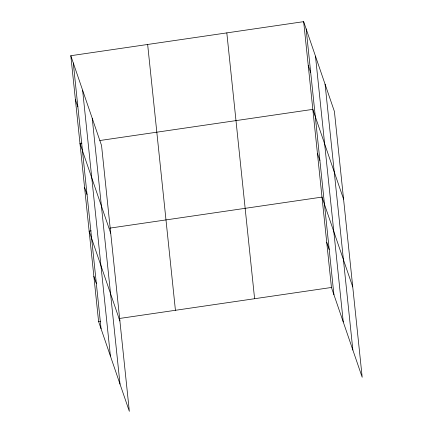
<?xml version="1.0" encoding="UTF-8"?>
<svg xmlns="http://www.w3.org/2000/svg" width="433" height="433" viewBox="0 0 433 433"><rect width="100%" height="100%" fill="white"/><g stroke="black" fill="none" stroke-linecap="round" stroke-linejoin="round"><path stroke-width="0.65" d="M70.806 55.711L101.555 145.526L129.343 411.35L98.589 321.53L70.806 55.711L303.657 21.65L334.411 111.47L362.194 377.289L331.445 287.474L303.657 21.65M81.961 143.139L79.975 143.431L110.724 233.246M99.844 140.525L312.826 109.37L343.58 199.191M91.13 230.859L89.144 231.152L119.892 320.972M109.679 228.148L321.995 197.091L352.749 286.911M98.589 321.53L100.575 321.243M119.124 318.526L331.445 287.474M308.242 65.513L310.732 72.776M317.411 153.233L319.9 160.497M326.72 242.285L329.21 249.549M75.391 99.568L77.875 106.837M84.559 187.289L87.044 194.558M93.864 276.341L96.353 283.61M325.086 84.224L352.868 350.048M315.473 56.16L343.261 321.979M306.147 28.914L333.93 294.738M226.816 32.892L254.604 298.71M147.648 44.469L175.43 310.293M92.229 118.285L120.011 384.109M82.616 90.216L110.404 356.04M73.291 62.974L101.078 328.799"/></g></svg>
